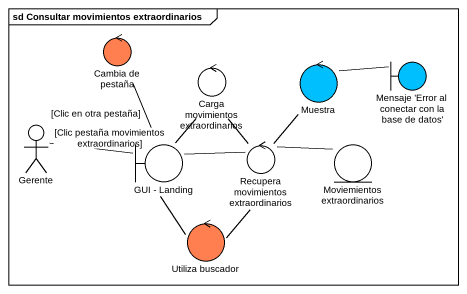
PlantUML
@startuml
mainframe sd Consultar movimientos extraordinarios
control "Cambia de pestaña" as Cambia_de_pestaña #FF7F50
control "Carga movimientos extraordinarios" as Carga_movimientos
control Muestra #00BFFF
boundary "Mensaje 'Error al conectar con la base de datos'" as Mensaje_Error_al_conectar #00BFFF
actor Gerente
boundary "GUI - Landing" as GUI_Landing
control "Recupera movimientos extraordinarios" as Recupera_movimientos
entity "Moviemientos extraordinarios" as Moviemientos_extraordinarios
control "Utiliza buscador" as Utiliza_buscador #FF7F50
Muestra -right- Mensaje_Error_al_conectar
Gerente -right- GUI_Landing : [Clic pestaña movimientos extraordinarios]
GUI_Landing -up- Cambia_de_pestaña : [Clic en otra pestaña]
GUI_Landing -up- Carga_movimientos
GUI_Landing -right- Recupera_movimientos
GUI_Landing -- Utiliza_buscador
Recupera_movimientos -up- Carga_movimientos
Recupera_movimientos -up- Muestra
Recupera_movimientos -right- Moviemientos_extraordinarios
Utiliza_buscador -up- Recupera_movimientos
@enduml
